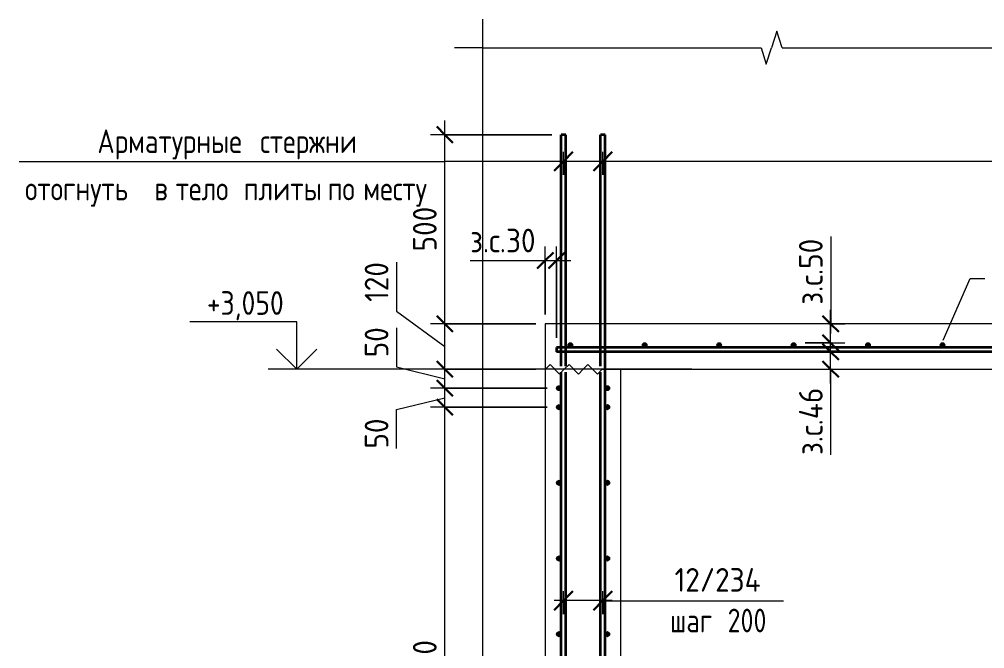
# Model space of a CAD drawing. Header units: millimetres. Extents: x 67134 to 118201, y -4983 to 13821.
# Drawn here: x 105805 to 108356, y 2312 to 3975 of the extents above; entities that cross this region are included whole.
import ezdxf

# ---------------------------------------------------------------- set-up
doc = ezdxf.new("R2010")
doc.units = ezdxf.units.MM
for name, color, linetype, lineweight in [('AA_Dim', 7, 'Continuous', 9), ('AA_Dim-25', 7, 'Continuous', 9), ('AA_Oformlenie', 7, 'Continuous', 9), ('AA_Vinoska', 7, 'Continuous', 9), ('AA_Visotnaya otmetka', 7, 'Continuous', 9), ('AF_Perekritie_Опалубка', 253, 'Continuous', 20), ('AF_Stena_Опалубка', 253, 'Continuous', 20), ('KR_Armatura', 7, 'Continuous', 20), ('KR_Armatura_Tonkie', 7, 'Continuous', 20)]:
    doc.layers.add(name, color=color, linetype=linetype, lineweight=lineweight)
doc.styles.add('GOST Common_1', font='GOST_Common.ttf', dxfattribs={"width": 0.85, "height": 62.5})
doc.styles.add('ISOCPEUR_6', font='isocpeur.TTF', dxfattribs={"width": 0.85, "height": 62.5})
doc.styles.add('ISOCPEUR_7', font='isocpeur.TTF', dxfattribs={"width": 0.9, "height": 62.5})
doc.styles.add('ISOCPEUR_8', font='isocpeur.TTF', dxfattribs={"width": 0.8, "height": 62.5})
doc.dimstyles.new('00_Точн_3_знака__прозр__2', dxfattribs={"dimscale": 304.8, "dimtxt": 62.672186, "dimasz": 0.139436, "dimexe": 0.123031, "dimexo": 0.082021, "dimgap": 0.008202, "dimtad": 1, "dimdec": 3, "dimrnd": 0.001, "dimdsep": 46, "dimtxsty": 'ISOCPEUR_7', "dimblk1": 'OBLIQUE', "dimblk2": 'OBLIQUE', "dimsah": 1, "dimcen": 0.09, "dimdle": 0.123031, "dimazin": 0, "dimtfac": 1, "dimtdec": 4, "dimtix": 1, "dimtmove": 1, "dimatfit": 3, "dimfxl": 1, "dimtvp": 1, "dimtolj": 1, "dimtzin": 0, "dimlwd": 18, "dimlwe": 18, "dimarcsym": 2})
doc.dimstyles.new('00_Точн_3_знака__прозр__3', dxfattribs={"dimscale": 304.8, "dimtxt": 62.672186, "dimasz": 0.139436, "dimexe": 0.123031, "dimexo": 0.082021, "dimgap": 0.008202, "dimtad": 1, "dimdec": 3, "dimrnd": 0.001, "dimdsep": 46, "dimtxsty": 'ISOCPEUR_7', "dimblk1": 'OBLIQUE', "dimblk2": 'OBLIQUE', "dimsah": 1, "dimcen": 0.09, "dimdle": 0.123031, "dimazin": 0, "dimtfac": 1, "dimtdec": 4, "dimtix": 1, "dimtmove": 0, "dimatfit": 3, "dimfxl": 1, "dimtvp": 1, "dimtolj": 1, "dimtzin": 0, "dimlwd": 18, "dimlwe": 18, "dimarcsym": 2})
doc.dimstyles.new('10_Раскладка_арматуры_с_засечками', dxfattribs={"dimscale": 304.8, "dimtxt": 0.18, "dimasz": 0.164042, "dimexe": 0.082021, "dimexo": 0, "dimgap": 0, "dimtad": 1, "dimdec": 3, "dimrnd": 0.001, "dimdsep": 46, "dimtxsty": 'ISOCPEUR_8', "dimblk1": 'OBLIQUE', "dimblk2": 'OBLIQUE', "dimsah": 1, "dimcen": 0.09, "dimdle": 0.082021, "dimazin": 0, "dimtfac": 1, "dimtdec": 4, "dimtix": 1, "dimtmove": 0, "dimatfit": 3, "dimfxl": 1, "dimtvp": 1, "dimtolj": 1, "dimtzin": 0, "dimlwd": 18, "dimlwe": 18, "dimarcsym": 2})
doc.dimstyles.new('10_Раскладка_арматуры_с_засечками_1', dxfattribs={"dimscale": 304.8, "dimtxt": 0.18, "dimasz": 0.164042, "dimexe": 0.082021, "dimexo": 0, "dimgap": 0, "dimtad": 1, "dimdec": 3, "dimrnd": 0.001, "dimdsep": 46, "dimtxsty": 'GOST Common_1', "dimblk1": 'OBLIQUE', "dimblk2": 'OBLIQUE', "dimsah": 1, "dimcen": 0.09, "dimdle": 0.082021, "dimazin": 0, "dimtfac": 1, "dimtdec": 4, "dimtix": 1, "dimtmove": 0, "dimatfit": 3, "dimfxl": 1, "dimtvp": 1, "dimtolj": 1, "dimtzin": 0, "dimlwd": 18, "dimlwe": 18, "dimarcsym": 2})

# ---------------------------------------------------------------- blocks, each defined once
blk = doc.blocks.new('Последовательность узлов - 3мм масшт20 маскировка-904226-1-1 Армирование')
at = {"layer": 'AA_Oformlenie'}
for p, q in [((-73454.9, 3050), (-73442.4, 3062.5)), ((-73417.4, 3037.5), (-73442.4, 3062.5)), ((-73404.9, 3050), (-73392.4, 3062.5)), ((-73367.4, 3037.5), (-73392.4, 3062.5)), ((-73354.9, 3050), (-73342.4, 3062.5)), ((-73317.4, 3037.5), (-73342.4, 3062.5)), ((-73404.9, 3050), (-73417.4, 3037.5)), ((-73354.9, 3050), (-73367.4, 3037.5)), ((-73304.9, 3050), (-73317.4, 3037.5))]:
    blk.add_line(p, q, dxfattribs=at)
blk = doc.blocks.new('011_Прямоугольник обрыва _ЭлУзла_ - 011_Прямоугольник обрыва _ЭлУзла_-4122385-1-1 Армирование')
at = {"layer": 'AA_Oformlenie'}
for p, q in [((-73620.1, 2104.6), (-73620.1, 3900)), ((-73620.1, 3900), (-72884.9, 3900)), ((-72829.2, 3900), (-71359.5, 3900))]:
    blk.add_line(p, q, dxfattribs=at)
blk = doc.blocks.new('Высотные отметки - Стрелка вверх-400292-1-1 Армирование')
at = {"layer": 'AA_Vinoska'}
for p, q in [((-70172.5, -2825), (-69890, -2825)), ((-70172.5, -2950), (-70172.5, -2825)), ((-70172.5, -2950), (-70225.6, -2897)), ((-70172.5, -2950), (-70119.5, -2897)), ((-70247.5, -2950), (-70097.5, -2950))]:
    blk.add_line(p, q, dxfattribs=at)
blk = doc.blocks.new('DIMBLOCK58-1-1 Армирование')
at = {"layer": 'AA_Dim-25', "lineweight": 30}
for p, q in [((106929.2, 2950), (106907.9, 2971.3)), ((106929.2, 2950), (106950.4, 2928.8)), ((106929.2, 1350), (106907.9, 1371.3)), ((106929.2, 1350), (106950.4, 1328.8))]:
    blk.add_line(p, q, dxfattribs=at)
at = {"layer": 'AA_Dim-25', "lineweight": 18}
for p, q in [((107200, 2950), (106891.7, 2950)), ((106929.2, 1350), (106929.2, 2950)), ((106929.2, 2950), (107200, 2950)), ((107200, 1350), (106891.7, 1350)), ((106929.2, 1350), (107200, 1350))]:
    blk.add_line(p, q, dxfattribs=at)
at = {"layer": 'AA_Dim-25', "color": 0, "lineweight": 18, "insert": (106845.2, 1960.8), "char_height": 62.5, "width": 454.078, "attachment_point": 1, "rotation": 90, "line_spacing_factor": 1.135194, "style": 'ISOCPEUR_7'}
blk.add_mtext('200х8=1600', dxfattribs=at)
blk = doc.blocks.new('_Oblique')
at = {"color": 0, "linetype": 'ByBlock', "lineweight": -2}
blk.add_line((-0.5, -0.5), (0.5, 0.5), dxfattribs=at)
blk = doc.blocks.new('DIMBLOCK59-1-1 Армирование')
at = {"layer": 'AA_Dim-25', "lineweight": 30}
for p, q in [((106929.2, 3000), (106907.9, 3021.2)), ((106929.2, 3000), (106950.4, 2978.7)), ((106929.2, 2950), (106907.9, 2971.3)), ((106929.2, 2950), (106950.4, 2928.8))]:
    blk.add_line(p, q, dxfattribs=at)
at = {"layer": 'AA_Dim-25', "lineweight": 18}
for p, q in [((107200, 3000), (106891.7, 3000)), ((106929.2, 2950), (106929.2, 3000)), ((106929.2, 3000), (107200, 3000)), ((106801.7, 2943.4), (106929.2, 2975)), ((106801.7, 2840.4), (106801.7, 2943.4)), ((107200, 2950), (106891.7, 2950)), ((106929.2, 2950), (107200, 2950))]:
    blk.add_line(p, q, dxfattribs=at)
at = {"layer": 'AA_Dim-25', "color": 0, "lineweight": 18, "insert": (106717.7, 2840.4), "char_height": 62.5, "width": 93.654, "attachment_point": 1, "rotation": 90, "line_spacing_factor": 1.135194, "style": 'ISOCPEUR_7'}
blk.add_mtext('50', dxfattribs=at)
blk = doc.blocks.new('DIMBLOCK60-1-1 Армирование')
at = {"layer": 'AA_Dim-25', "lineweight": 18}
for p, q in [((106801.7, 3159.6), (106801.7, 3056.6)), ((106801.7, 3056.6), (106929.2, 3025)), ((107170, 3050), (106891.7, 3050)), ((106929.2, 3000), (106929.2, 3050)), ((106929.2, 3050), (107170, 3050)), ((107200, 3000), (106891.7, 3000)), ((106929.2, 3000), (107200, 3000))]:
    blk.add_line(p, q, dxfattribs=at)
at = {"layer": 'AA_Dim-25', "lineweight": 30}
for p, q in [((106929.2, 3050), (106907.9, 3071.3)), ((106929.2, 3050), (106950.4, 3028.8)), ((106929.2, 3000), (106907.9, 3021.2)), ((106929.2, 3000), (106950.4, 2978.7))]:
    blk.add_line(p, q, dxfattribs=at)
at = {"layer": 'AA_Dim-25', "color": 0, "lineweight": 18, "insert": (106717.7, 3081.6), "char_height": 62.5, "width": 93.654, "attachment_point": 1, "rotation": 90, "line_spacing_factor": 1.135194, "style": 'ISOCPEUR_7'}
blk.add_mtext('50', dxfattribs=at)
blk = doc.blocks.new('DIMBLOCK61-1-1 Армирование')
at = {"layer": 'AA_Dim-25', "lineweight": 18}
for p, q in [((106801.7, 3333.4), (106801.7, 3203.2)), ((106801.7, 3203.2), (106929.2, 3110)), ((106929.2, 3050), (106929.2, 3207.5)), ((107170, 3170), (106891.7, 3170)), ((106929.2, 3170), (107170, 3170)), ((107170, 3050), (106891.7, 3050)), ((106929.2, 3050), (107170, 3050))]:
    blk.add_line(p, q, dxfattribs=at)
at = {"layer": 'AA_Dim-25', "lineweight": 30}
for p, q in [((106929.2, 3170), (106907.9, 3191.3)), ((106929.2, 3170), (106950.4, 3148.8)), ((106929.2, 3050), (106907.9, 3071.3)), ((106929.2, 3050), (106950.4, 3028.8))]:
    blk.add_line(p, q, dxfattribs=at)
at = {"layer": 'AA_Dim-25', "color": 0, "lineweight": 18, "insert": (106717.7, 3228.2), "char_height": 62.5, "width": 126.29, "attachment_point": 1, "rotation": 90, "line_spacing_factor": 1.135194, "style": 'ISOCPEUR_7'}
blk.add_mtext('120', dxfattribs=at)
blk = doc.blocks.new('DIMBLOCK62-1-1 Армирование')
at = {"layer": 'AA_Dim-25', "lineweight": 30}
for p, q in [((107949.3, 3096), (107928.1, 3117.3)), ((107949.3, 3096), (107970.6, 3074.8)), ((107949.3, 3050), (107928.1, 3071.3)), ((107949.3, 3050), (107970.6, 3028.8))]:
    blk.add_line(p, q, dxfattribs=at)
at = {"layer": 'AA_Dim-25', "lineweight": 18}
for p, q in [((107949.3, 3012.5), (107949.3, 3133.5)), ((107944.3, 3096), (107986.8, 3096)), ((107949.3, 3096), (107944.3, 3096)), ((107949.5, 3033.1), (107949.3, 3073)), ((107944.3, 3050), (107986.8, 3050)), ((107949.3, 3050), (107944.3, 3050)), ((107949.5, 2823.6), (107949.5, 3033.1))]:
    blk.add_line(p, q, dxfattribs=at)
at = {"layer": 'AA_Dim-25', "color": 0, "lineweight": 18, "insert": (107865.6, 2823.6), "char_height": 62.5, "width": 221.363, "attachment_point": 1, "rotation": 90, "line_spacing_factor": 1.135194, "style": 'ISOCPEUR_7'}
blk.add_mtext('з.с.46', dxfattribs=at)
blk = doc.blocks.new('DIMBLOCK63-1-1 Армирование')
at = {"layer": 'AA_Dim-25', "lineweight": 18}
for p, q in [((107195, 3195), (107195, 3374.9)), ((107225, 3133), (107225, 3374.9)), ((106996.4, 3337.7), (107201.1, 3337.7)), ((107157.5, 3337.4), (107262.5, 3337.4)), ((107195, 3337.4), (107195, 3195)), ((107201.1, 3337.7), (107210, 3337.4)), ((107225, 3337.4), (107225, 3133))]:
    blk.add_line(p, q, dxfattribs=at)
at = {"layer": 'AA_Dim-25', "lineweight": 30}
for p, q in [((107195, 3337.4), (107216.3, 3358.7)), ((107225, 3337.4), (107246.3, 3358.7)), ((107195, 3337.4), (107173.8, 3316.2)), ((107225, 3337.4), (107203.8, 3316.2))]:
    blk.add_line(p, q, dxfattribs=at)
at = {"layer": 'AA_Dim-25', "color": 0, "lineweight": 18, "insert": (106996.4, 3421.6), "char_height": 62.5, "width": 215.687, "attachment_point": 1, "line_spacing_factor": 1.135194, "style": 'ISOCPEUR_7'}
blk.add_mtext('з.с.30', dxfattribs=at)
blk = doc.blocks.new('DIMBLOCK64-1-1 Армирование')
at = {"layer": 'AA_Dim-25', "lineweight": 18}
for p, q in [((107949.5, 3400.6), (107949.5, 3195.8)), ((107949.3, 3082.5), (107949.3, 3207.5)), ((107949.5, 3195.8), (107949.3, 3145)), ((107944.3, 3170), (107986.8, 3170)), ((107949.3, 3170), (107944.3, 3170)), ((107882.3, 3120), (107986.8, 3120)), ((107949.3, 3120), (107882.3, 3120))]:
    blk.add_line(p, q, dxfattribs=at)
at = {"layer": 'AA_Dim-25', "lineweight": 30}
for p, q in [((107949.3, 3170), (107928.1, 3191.3)), ((107949.3, 3170), (107970.6, 3148.8)), ((107949.3, 3120), (107928.1, 3141.3)), ((107949.3, 3120), (107970.6, 3098.8))]:
    blk.add_line(p, q, dxfattribs=at)
at = {"layer": 'AA_Dim-25', "color": 0, "lineweight": 18, "insert": (107865.6, 3220.8), "char_height": 62.5, "width": 215.687, "attachment_point": 1, "rotation": 90, "line_spacing_factor": 1.135194, "style": 'ISOCPEUR_7'}
blk.add_mtext('з.с.50', dxfattribs=at)
blk = doc.blocks.new('DIMBLOCK66-1-1 Армирование')
at = {"layer": 'AA_Dim-25', "lineweight": 18}
for p, q in [((106929.2, 3132.5), (106929.2, 3707.5)), ((107212, 3670), (106891.7, 3670)), ((106929.2, 3670), (107212, 3670)), ((107170, 3170), (106891.7, 3170)), ((106929.2, 3170), (107170, 3170))]:
    blk.add_line(p, q, dxfattribs=at)
at = {"layer": 'AA_Dim-25', "lineweight": 30}
for p, q in [((106929.2, 3670), (106907.9, 3691.3)), ((106929.2, 3670), (106950.4, 3648.8)), ((106929.2, 3170), (106907.9, 3191.3)), ((106929.2, 3170), (106950.4, 3148.8))]:
    blk.add_line(p, q, dxfattribs=at)
at = {"layer": 'AA_Dim-25', "color": 0, "lineweight": 18, "insert": (106845.2, 3361.5), "char_height": 62.5, "width": 140.48, "attachment_point": 1, "rotation": 90, "line_spacing_factor": 1.135194, "style": 'ISOCPEUR_7'}
blk.add_mtext('500', dxfattribs=at)
blk = doc.blocks.new('042_М_Арматуры - Диам длина поз _ Комментарий-3662934-1-1 Армирование')
at = {"layer": 'AA_Vinoska'}
blk.add_line((-72259.7, -2790.4), (-71909.7, -2790.4), dxfattribs=at)
blk = doc.blocks.new('DIMBLOCK92-1-1 Армирование')
at = {"layer": 'AA_Dim-25', "lineweight": 30}
for p, q in [((107243, 2438.5), (107268, 2463.5)), ((107347, 2438.5), (107372, 2463.5)), ((107243, 2438.5), (107218, 2413.5)), ((107347, 2438.5), (107322, 2413.5))]:
    blk.add_line(p, q, dxfattribs=at)
at = {"layer": 'AA_Dim-25', "lineweight": 18}
for p, q in [((107243, 2403.1), (107243, 2463.5)), ((107347, 2403.1), (107347, 2463.5)), ((107372, 2438.5), (107218, 2438.5)), ((107243, 2438.5), (107243, 2403.1)), ((107347, 2438.5), (107347, 2403.1))]:
    blk.add_line(p, q, dxfattribs=at)
blk = doc.blocks.new('010_Текст с выноской - Текст 2 строки-4111793-1-1 Армирование')
at = {"layer": 'AA_Vinoska'}
blk.add_line((-74845.5, 3599.5), (-73720.5, 3599.5), dxfattribs=at)
blk = doc.blocks.new('DIMBLOCK95-1-1 Армирование')
at = {"layer": 'AA_Dim-25', "lineweight": 30}
for p, q in [((107347, 3599.5), (107372, 3624.5)), ((109733, 3599.5), (109758, 3624.5)), ((107347, 3599.5), (107322, 3574.5)), ((109733, 3599.5), (109708, 3574.5))]:
    blk.add_line(p, q, dxfattribs=at)
at = {"layer": 'AA_Dim-25', "lineweight": 18}
for p, q in [((107347, 3564.1), (107347, 3624.5)), ((109733, 3564.1), (109733, 3624.5)), ((109733, 3599.5), (107347, 3599.5)), ((107347, 3599.5), (107347, 3564.1)), ((109733, 3599.5), (109733, 3564.1))]:
    blk.add_line(p, q, dxfattribs=at)
blk = doc.blocks.new('DIMBLOCK96-1-1 Армирование')
at = {"layer": 'AA_Dim-25', "lineweight": 30}
for p, q in [((107243, 3599.5), (107268, 3624.5)), ((107347, 3599.5), (107372, 3624.5)), ((107243, 3599.5), (107218, 3574.5)), ((107347, 3599.5), (107322, 3574.5))]:
    blk.add_line(p, q, dxfattribs=at)
at = {"layer": 'AA_Dim-25', "lineweight": 18}
for p, q in [((107243, 3564.1), (107243, 3624.5)), ((107347, 3564.1), (107347, 3624.5)), ((107347, 3599.5), (107218, 3599.5)), ((107243, 3599.5), (107243, 3564.1)), ((107347, 3599.5), (107347, 3564.1))]:
    blk.add_line(p, q, dxfattribs=at)

msp = doc.modelspace()

# ---------------------------------------------------------------- hatches: boundary and pattern name
at = {"layer": 'KR_Armatura'}
h = msp.add_hatch(color=256, dxfattribs=at)
edge = h.paths.add_edge_path()
edge.add_arc((107261.0072, 3114), 6, 0, 360)
for points in [[(107258.0072, 3108.8038), (107264.0072, 3108.8038), (107267.0072, 3114), (107264.0072, 3119.1962), (107258.0072, 3119.1962), (107255.0072, 3114)], [(107454.7764, 3108.8038), (107460.7764, 3108.8038), (107463.7764, 3114), (107460.7764, 3119.1962), (107454.7764, 3119.1962), (107451.7764, 3114)], [(107651.5456, 3108.8038), (107657.5456, 3108.8038), (107660.5456, 3114), (107657.5456, 3119.1962), (107651.5456, 3119.1962), (107648.5456, 3114)], [(107848.3149, 3108.8038), (107854.3149, 3108.8038), (107857.3149, 3114), (107854.3149, 3119.1962), (107848.3149, 3119.1962), (107845.3149, 3114)], [(108045.0841, 3108.8038), (108051.0841, 3108.8038), (108054.0841, 3114), (108051.0841, 3119.1962), (108045.0841, 3119.1962), (108042.0841, 3114)], [(108241.8533, 3108.8038), (108247.8533, 3108.8038), (108250.8533, 3114), (108247.8533, 3119.1962), (108241.8533, 3119.1962), (108238.8533, 3114)], [(107234.0072, 2994.8038), (107237.0072, 3000), (107234.0072, 3005.1962), (107228.0072, 3005.1962), (107225.0072, 3000), (107228.0072, 2994.8038)], [(107356.0072, 2994.8038), (107362.0072, 2994.8038), (107365.0072, 3000), (107362.0072, 3005.1962), (107356.0072, 3005.1962), (107353.0072, 3000)], [(107231.0072, 2944), (107236.2033, 2947), (107236.2033, 2953), (107231.0072, 2956), (107225.811, 2953), (107225.811, 2947)], [(107359.0072, 2944), (107364.2033, 2947), (107364.2033, 2953), (107359.0072, 2956), (107353.811, 2953), (107353.811, 2947)], [(107231.0072, 2744), (107236.2033, 2747), (107236.2033, 2753), (107231.0072, 2756), (107225.811, 2753), (107225.811, 2747)], [(107359.0072, 2744), (107364.2033, 2747), (107364.2033, 2753), (107359.0072, 2756), (107353.811, 2753), (107353.811, 2747)], [(107231.0072, 2544), (107236.2033, 2547), (107236.2033, 2553), (107231.0072, 2556), (107225.811, 2553), (107225.811, 2547)], [(107359.0072, 2544), (107364.2033, 2547), (107364.2033, 2553), (107359.0072, 2556), (107353.811, 2553), (107353.811, 2547)], [(107231.0072, 2344), (107236.2033, 2347), (107236.2033, 2353), (107231.0072, 2356), (107225.811, 2353), (107225.811, 2347)], [(107359.0072, 2344), (107364.2033, 2347), (107364.2033, 2353), (107359.0072, 2356), (107353.811, 2353), (107353.811, 2347)]]:
    msp.add_hatch(color=256, dxfattribs=at).paths.add_polyline_path(points)
h = msp.add_hatch(color=256, dxfattribs=at)
edge = h.paths.add_edge_path()
edge.add_arc((107457.7764, 3114), 6, 0, 360)
h = msp.add_hatch(color=256, dxfattribs=at)
edge = h.paths.add_edge_path()
edge.add_arc((107654.5456, 3114), 6, 0, 360)
h = msp.add_hatch(color=256, dxfattribs=at)
edge = h.paths.add_edge_path()
edge.add_arc((107851.3149, 3114), 6, 0, 360)
h = msp.add_hatch(color=256, dxfattribs=at)
edge = h.paths.add_edge_path()
edge.add_arc((108048.0841, 3114), 6, 0, 360)
h = msp.add_hatch(color=256, dxfattribs=at)
edge = h.paths.add_edge_path()
edge.add_arc((108244.8533, 3114), 6, 0, 360)
h = msp.add_hatch(color=256, dxfattribs=at)
edge = h.paths.add_edge_path()
edge.add_arc((107231.0072, 3000), 6, 0, 360)
h = msp.add_hatch(color=256, dxfattribs=at)
edge = h.paths.add_edge_path()
edge.add_arc((107359.0072, 3000), 6, 0, 360)
h = msp.add_hatch(color=256, dxfattribs=at)
edge = h.paths.add_edge_path()
edge.add_arc((107231.0072, 2950), 6, 0, 360)
h = msp.add_hatch(color=256, dxfattribs=at)
edge = h.paths.add_edge_path()
edge.add_arc((107359.0072, 2950), 6, 0, 360)
h = msp.add_hatch(color=256, dxfattribs=at)
edge = h.paths.add_edge_path()
edge.add_arc((107231.0072, 2750), 6, 0, 360)
h = msp.add_hatch(color=256, dxfattribs=at)
edge = h.paths.add_edge_path()
edge.add_arc((107359.0072, 2750), 6, 0, 360)
h = msp.add_hatch(color=256, dxfattribs=at)
edge = h.paths.add_edge_path()
edge.add_arc((107231.0072, 2550), 6, 0, 360)
h = msp.add_hatch(color=256, dxfattribs=at)
edge = h.paths.add_edge_path()
edge.add_arc((107359.0072, 2550), 6, 0, 360)
h = msp.add_hatch(color=256, dxfattribs=at)
edge = h.paths.add_edge_path()
edge.add_arc((107231.0072, 2350), 6, 0, 360)
h = msp.add_hatch(color=256, dxfattribs=at)
edge = h.paths.add_edge_path()
edge.add_arc((107359.0072, 2350), 6, 0, 360)

# ---------------------------------------------------------------- linework, layer by layer
at = {"layer": 'AA_Vinoska'}
for p, q in [((107029.976, 3900), (107029.976, 3975)), ((107806.7507, 3943.3251), (107792.6736, 3900)), ((107820.8279, 3900), (107806.7507, 3943.3251)), ((107029.976, 3900), (106954.976, 3900)), ((107765.1736, 3900), (107778.9236, 3856.6987)), ((107778.9236, 3856.6987), (107792.6736, 3900)), ((107422.4866, 3599.4836), (106929.587, 3599.4836)), ((108246.6627, 3126.6003), (108317.9368, 3290.3379)), ((108317.9368, 3290.3379), (108356.4633, 3290.3379)), ((107350.5682, 2438.4542), (107474.6235, 2438.4542))]:
    msp.add_line(p, q, dxfattribs=at)
at = {"layer": 'AA_Visotnaya otmetka'}
for q in [(106537.8499, 3050), (107582.4006, 3050)]:
    msp.add_line((107582.4006, 3050), q, dxfattribs=at)
at = {"layer": 'AF_Perekritie_Опалубка'}
for p, q in [((107237.0072, 3170), (107195.0072, 3170)), ((107195.0072, 3170), (107195.0072, 3050)), ((107249.0072, 3170), (107237.0072, 3170)), ((107341.0072, 3170), (107249.0072, 3170)), ((107353.0072, 3170), (107341.0072, 3170)), ((109727.0072, 3170), (107353.0072, 3170)), ((107345.1704, 3050), (107353.0072, 3050)), ((107353.0072, 3050), (109685.1704, 3050))]:
    msp.add_line(p, q, dxfattribs=at)
at = {"layer": 'AF_Stena_Опалубка'}
for p, q in [((107195.0072, 3050), (107195.0072, 1300)), ((107353.0072, 3050), (107345.1704, 3050)), ((107395.0072, 3050), (107353.0072, 3050)), ((107395.0072, 1300), (107395.0072, 3050))]:
    msp.add_line(p, q, dxfattribs=at)
at = {"layer": 'KR_Armatura'}
for p, q in [((107258.0072, 3119.1962), (107255.0072, 3114)), ((107255.0072, 3114), (107258.0072, 3108.8038)), ((107264.0072, 3119.1962), (107258.0072, 3119.1962)), ((107267.0072, 3114), (107264.0072, 3119.1962)), ((107264.0072, 3108.8038), (107267.0072, 3114)), ((107454.7764, 3119.1962), (107451.7764, 3114)), ((107451.7764, 3114), (107454.7764, 3108.8038)), ((107460.7764, 3119.1962), (107454.7764, 3119.1962)), ((107463.7764, 3114), (107460.7764, 3119.1962)), ((107460.7764, 3108.8038), (107463.7764, 3114)), ((107651.5456, 3119.1962), (107648.5456, 3114)), ((107648.5456, 3114), (107651.5456, 3108.8038)), ((107657.5456, 3119.1962), (107651.5456, 3119.1962)), ((107660.5456, 3114), (107657.5456, 3119.1962)), ((107657.5456, 3108.8038), (107660.5456, 3114)), ((107848.3149, 3119.1962), (107845.3149, 3114)), ((107845.3149, 3114), (107848.3149, 3108.8038)), ((107854.3149, 3119.1962), (107848.3149, 3119.1962)), ((107857.3149, 3114), (107854.3149, 3119.1962)), ((107854.3149, 3108.8038), (107857.3149, 3114)), ((108045.0841, 3119.1962), (108042.0841, 3114)), ((108042.0841, 3114), (108045.0841, 3108.8038)), ((108051.0841, 3119.1962), (108045.0841, 3119.1962)), ((108054.0841, 3114), (108051.0841, 3119.1962)), ((108051.0841, 3108.8038), (108054.0841, 3114)), ((108241.8533, 3119.1962), (108238.8533, 3114)), ((108238.8533, 3114), (108241.8533, 3108.8038)), ((108247.8533, 3119.1962), (108241.8533, 3119.1962)), ((108250.8533, 3114), (108247.8533, 3119.1962)), ((108247.8533, 3108.8038), (108250.8533, 3114)), ((107258.0072, 3108.8038), (107264.0072, 3108.8038)), ((107454.7764, 3108.8038), (107460.7764, 3108.8038)), ((107651.5456, 3108.8038), (107657.5456, 3108.8038)), ((107848.3149, 3108.8038), (107854.3149, 3108.8038)), ((108045.0841, 3108.8038), (108051.0841, 3108.8038)), ((108241.8533, 3108.8038), (108247.8533, 3108.8038)), ((107228.0072, 3005.1962), (107225.0072, 3000)), ((107225.0072, 3000), (107228.0072, 2994.8038)), ((107234.0072, 3005.1962), (107228.0072, 3005.1962)), ((107228.0072, 2994.8038), (107234.0072, 2994.8038)), ((107237.0072, 3000), (107234.0072, 3005.1962)), ((107234.0072, 2994.8038), (107237.0072, 3000)), ((107356.0072, 3005.1962), (107353.0072, 3000)), ((107353.0072, 3000), (107356.0072, 2994.8038)), ((107362.0072, 3005.1962), (107356.0072, 3005.1962)), ((107356.0072, 2994.8038), (107362.0072, 2994.8038)), ((107365.0072, 3000), (107362.0072, 3005.1962)), ((107362.0072, 2994.8038), (107365.0072, 3000)), ((107231.0072, 2956), (107225.811, 2953)), ((107225.811, 2953), (107225.811, 2947)), ((107225.811, 2947), (107231.0072, 2944)), ((107236.2033, 2953), (107231.0072, 2956)), ((107231.0072, 2944), (107236.2033, 2947)), ((107236.2033, 2947), (107236.2033, 2953)), ((107359.0072, 2956), (107353.811, 2953)), ((107353.811, 2953), (107353.811, 2947)), ((107353.811, 2947), (107359.0072, 2944)), ((107364.2033, 2953), (107359.0072, 2956)), ((107359.0072, 2944), (107364.2033, 2947)), ((107364.2033, 2947), (107364.2033, 2953)), ((107231.0072, 2756), (107225.811, 2753)), ((107225.811, 2753), (107225.811, 2747)), ((107225.811, 2747), (107231.0072, 2744)), ((107236.2033, 2753), (107231.0072, 2756)), ((107231.0072, 2744), (107236.2033, 2747)), ((107236.2033, 2747), (107236.2033, 2753)), ((107359.0072, 2756), (107353.811, 2753)), ((107353.811, 2753), (107353.811, 2747)), ((107353.811, 2747), (107359.0072, 2744)), ((107364.2033, 2753), (107359.0072, 2756)), ((107359.0072, 2744), (107364.2033, 2747)), ((107364.2033, 2747), (107364.2033, 2753)), ((107231.0072, 2556), (107225.811, 2553)), ((107225.811, 2553), (107225.811, 2547)), ((107236.2033, 2553), (107231.0072, 2556)), ((107236.2033, 2547), (107236.2033, 2553)), ((107359.0072, 2556), (107353.811, 2553)), ((107353.811, 2553), (107353.811, 2547)), ((107364.2033, 2553), (107359.0072, 2556)), ((107364.2033, 2547), (107364.2033, 2553)), ((107225.811, 2547), (107231.0072, 2544)), ((107231.0072, 2544), (107236.2033, 2547)), ((107353.811, 2547), (107359.0072, 2544)), ((107359.0072, 2544), (107364.2033, 2547)), ((107231.0072, 2356), (107225.811, 2353)), ((107225.811, 2353), (107225.811, 2347)), ((107236.2033, 2353), (107231.0072, 2356)), ((107236.2033, 2347), (107236.2033, 2353)), ((107359.0072, 2356), (107353.811, 2353)), ((107353.811, 2353), (107353.811, 2347)), ((107364.2033, 2353), (107359.0072, 2356)), ((107364.2033, 2347), (107364.2033, 2353)), ((107225.811, 2347), (107231.0072, 2344)), ((107231.0072, 2344), (107236.2033, 2347)), ((107353.811, 2347), (107359.0072, 2344)), ((107359.0072, 2344), (107364.2033, 2347))]:
    msp.add_line(p, q, dxfattribs=at)
for centre in [(107261.0072, 3114), (107457.7764, 3114), (107654.5456, 3114), (107851.3149, 3114), (108048.0841, 3114), (108244.8533, 3114), (107231.0072, 3000), (107359.0072, 3000), (107231.0072, 2950), (107359.0072, 2950), (107231.0072, 2750), (107359.0072, 2750), (107231.0072, 2550), (107359.0072, 2550), (107231.0072, 2350), (107359.0072, 2350)]:
    msp.add_circle(centre, 6, dxfattribs=at)
at = {"layer": 'KR_Armatura_Tonkie', "lineweight": 35}
for p, q in [((107249.0072, 3670), (107237.0072, 3670)), ((107237.0072, 3058), (107237.0072, 3670)), ((107249.0072, 3058), (107249.0072, 3670)), ((107353.0072, 3670), (107341.0072, 3670)), ((107341.0072, 3058), (107341.0072, 3670)), ((107353.0072, 1330), (107353.0072, 3670)), ((109855.0072, 3108), (107225.0072, 3108)), ((107225.0072, 3108), (107225.0072, 3096)), ((109855.0072, 3096), (107225.0072, 3096)), ((107237.0072, 1330), (107237.0072, 3042)), ((107249.0072, 1330), (107249.0072, 3042)), ((107341.0072, 1330), (107341.0072, 3042))]:
    msp.add_line(p, q, dxfattribs=at)

# ---------------------------------------------------------------- block references
at = {"layer": 'AA_Oformlenie'}
for name in ['011_Прямоугольник обрыва _ЭлУзла_ - 011_Прямоугольник обрыва _ЭлУзла_-4122385-1-1 Армирование', 'Последовательность узлов - 3мм масшт20 маскировка-904226-1-1 Армирование']:
    msp.add_blockref(name, (180650.0688, 0), dxfattribs=at)
at = {"layer": 'AA_Vinoska'}
for name, p in [('010_Текст с выноской - Текст 2 строки-4111793-1-1 Армирование', (180650.0688, 0)), ('042_М_Арматуры - Диам длина поз _ Комментарий-3662934-1-1 Армирование', (179734.3102, 5228.8534))]:
    msp.add_blockref(name, p, dxfattribs=at)
at = {"layer": 'AA_Visotnaya otmetka', "extrusion": (0, 0, -1)}
msp.add_blockref('Высотные отметки - Стрелка вверх-400292-1-1 Армирование', (-36365.3045, 6000), dxfattribs=at)

# ---------------------------------------------------------------- texts
at = {"layer": 'AA_Vinoska', "char_height": 62.5, "attachment_point": 1}
for s, insert, width, style in [('Арматурные', (106011.0503, 3684.0412), 499.15068, 'GOST Common_1'), ('\\fGOST Common|b0|i0|c204|p34|;\\W.85; ', (106422.8908, 3684.0412), 22.146617, 'GOST Common_1'), ('стержни', (106441.1636, 3684.0412), 339.013602, 'GOST Common_1'), ('\\fGOST Common|b0|i0|c204|p34|;\\W.85; ', (106143.1943, 3559.0412), 22.146617, 'GOST Common_1'), ('\\fGOST Common|b0|i0|c204|p34|;\\W.85; ', (106199.4183, 3559.0412), 22.146617, 'GOST Common_1'), ('\\fGOST Common|b0|i0|c204|p34|;\\W.85; ', (106379.3349, 3559.0412), 22.146617, 'GOST Common_1'), ('\\fGOST Common|b0|i0|c204|p34|;\\W.85; ', (106601.4196, 3559.0412), 22.146617, 'GOST Common_1'), ('\\fGOST Common|b0|i0|c204|p34|;\\W.85; ', (106695.5947, 3559.0412), 22.146617, 'GOST Common_1'), ('отогнуть', (105819.9065, 3559.0412), 391.824766, 'GOST Common_1'), ('\\fGOST Common|b0|i0|c204|p34|;\\W.85;в', (106161.4671, 3559.0412), 45.99682, 'GOST Common_1'), ('тело', (106217.691, 3559.0412), 195.912383, 'GOST Common_1'), ('плиты', (106397.6077, 3559.0412), 247.019961, 'GOST Common_1'), ('по', (106619.6923, 3559.0412), 91.993641, 'GOST Common_1'), ('месту', (106713.8675, 3559.0412), 240.205617, 'GOST Common_1'), ('12/234', (107536.802, 2524.7105), 283.196109, 'ISOCPEUR_7'), (' 200', (107645.05, 2417.2342), 166.751, 'ISOCPEUR_8'), ('шаг', (107524.6645, 2417.2342), 145.907125, 'ISOCPEUR_8')]:
    msp.add_mtext(s, dxfattribs=dict(at, insert=insert, width=width, style=style))
at = {"layer": 'AA_Visotnaya otmetka', "insert": (106300.3919, 3256.4199), "char_height": 62.5, "width": 239.899334, "attachment_point": 1, "line_spacing_factor": 1.135194, "style": 'ISOCPEUR_6'}
msp.add_mtext('+3,050', dxfattribs=at)

# ---------------------------------------------------------------- dimensions: what is measured, and where the dimension line sits
at = {"layer": 'AA_Dim', "lineweight": 18}
for base, p1, p2, override, picture, middle in [((106929.1639, 3670), (107195.0072, 3170), (107237.0072, 3670), {"dimpost": '<>', "dimfxl": 501.760899}, 'DIMBLOCK66-1-1 Армирование', (106895.4139, 3420)), ((106929.1639, 2950), (107225.0072, 1350), (107225.0072, 2950), {"dimpost": '200х8=<>', "dimfxl": 1600}, 'DIMBLOCK58-1-1 Армирование', (106895.4139, 2150))]:
    dim = msp.add_linear_dim(base=base, p1=p1, p2=p2, angle=90, dimstyle='00_Точн_3_знака__прозр__3', override=override, dxfattribs=at)
    dim.commit()
    dim.dimension.update_dxf_attribs({"geometry": picture, "text_midpoint": middle})
for base, p1, p2, dimstyle, override, picture, middle in [((107243.0072, 3599.4704), (107347.0072, 3564.1151), (107243.0072, 3564.1151), '10_Раскладка_арматуры_с_засечками_1', {"dimpost": '<>', "dimfxl": 104}, 'DIMBLOCK96-1-1 Армирование', (107295.0072, 3630.7204)), ((107347.0072, 3599.4704), (109733.0072, 3564.1151), (107347.0072, 3564.1151), '10_Раскладка_арматуры_с_засечками_1', {"dimpost": '<>', "dimfxl": 2386}, 'DIMBLOCK95-1-1 Армирование', (108540.0072, 3630.7204)), ((107243.0072, 2438.4542), (107347.0072, 2403.0989), (107243.0072, 2403.0989), '10_Раскладка_арматуры_с_засечками', {"dimpost": '<>', "dimfxl": 104}, 'DIMBLOCK92-1-1 Армирование', (107295.0072, 2469.7042))]:
    dim = msp.add_linear_dim(base=base, p1=p1, p2=p2, dimstyle=dimstyle, override=override, dxfattribs=at)
    dim.commit()
    dim.dimension.update_dxf_attribs({"geometry": picture, "text_midpoint": middle})
dim = msp.add_linear_dim(base=(107225.0072, 3337.4458), p1=(107195.0072, 3170), p2=(107225.0072, 3108), dimstyle='00_Точн_3_знака__прозр__2', override={"dimpost": 'з.с.<>', "dimfxl": 68.876701}, dxfattribs=at)
dim.commit()
dim.dimension.update_dxf_attribs({"geometry": 'DIMBLOCK63-1-1 Армирование', "text_midpoint": (107104.2015, 3379.9611), "dimtype": 160})
for base, p1, p2, override, picture, middle in [((107949.3411, 3170), (107857.3149, 3120), (107919.2891, 3170), {"dimpost": 'з.с.<>', "dimfxl": 79.629143}, 'DIMBLOCK64-1-1 Армирование', (107907.2191, 3328.6894)), ((106929.1639, 3170), (107195.0072, 3050), (107195.0072, 3170), {"dimpost": '<>', "dimfxl": 120}, 'DIMBLOCK61-1-1 Армирование', (106759.4107, 3291.3313)), ((106929.1639, 3050), (107225.0072, 3000), (107195.0072, 3050), {"dimpost": '<>', "dimfxl": 58.309519}, 'DIMBLOCK60-1-1 Армирование', (106759.4107, 3128.4295)), ((107949.3411, 3096), (107919.2891, 3050), (107919.2891, 3096), {"dimpost": 'з.с.<>', "dimfxl": 46}, 'DIMBLOCK62-1-1 Армирование', (107907.2191, 2934.3155)), ((106929.1639, 3000), (107225.0072, 2950), (107225.0072, 3000), {"dimpost": '<>', "dimfxl": 50}, 'DIMBLOCK59-1-1 Армирование', (106759.4107, 2887.1795))]:
    dim = msp.add_linear_dim(base=base, p1=p1, p2=p2, angle=90, dimstyle='00_Точн_3_знака__прозр__2', override=override, dxfattribs=at)
    dim.commit()
    dim.dimension.update_dxf_attribs({"geometry": picture, "text_midpoint": middle, "dimtype": 160, "text_rotation": 90})

doc.saveas('drawing.dxf')
